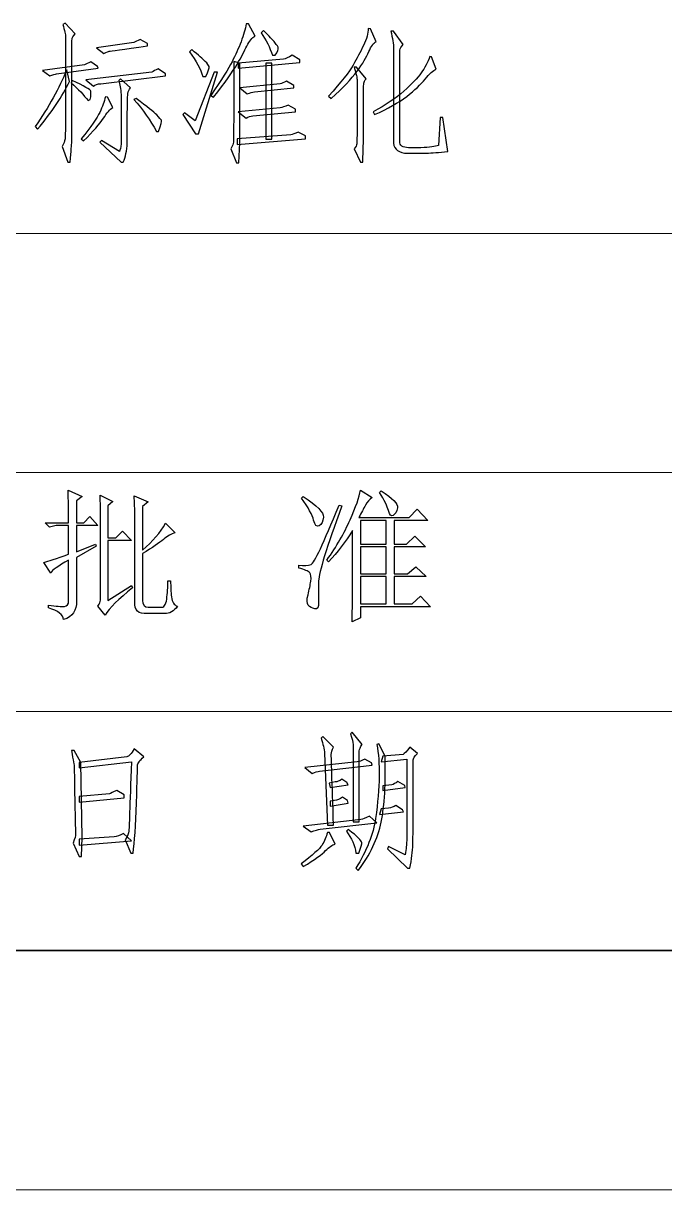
# Model space of a CAD drawing. Header units: millimetres. Extents: x -894 to 2281, y 379 to 1725.
# Drawn here: x -619.4 to -559.2, y 378.7 to 488.3 of the extents above; entities that cross this region are included whole.
import ezdxf

# ---------------------------------------------------------------- set-up
doc = ezdxf.new("R2010")
doc.units = ezdxf.units.MM
doc.layers.add('layer 1', color=7, linetype='Continuous')

msp = doc.modelspace()

# ---------------------------------------------------------------- linework, layer by layer
at = {"layer": 'layer 1', "color": 1}
for points, knots in [([(-615.482, 477.448), (-615.448, 477.695), (-615.43, 479.292), (-615.43, 482.239), (-615.43, 482.239), (-615.43, 485.189), (-615.43, 486.777), (-615.43, 487.004), (-615.43, 487.004), (-615.43, 487.233), (-615.518, 487.628), (-615.693, 488.19), (-615.693, 488.19), (-615.693, 488.19), (-615.482, 488.293), (-615.482, 488.293), (-615.482, 488.293), (-615.482, 488.293), (-614.534, 487.294), (-614.534, 487.294), (-614.534, 487.294), (-614.711, 487.118), (-614.808, 486.952), (-614.823, 486.793), (-614.823, 486.793), (-614.841, 486.635), (-614.85, 485.02), (-614.85, 481.949), (-614.85, 481.949), (-614.85, 478.879), (-614.85, 477.263), (-614.85, 477.106), (-614.85, 477.106), (-614.85, 476.949), (-614.902, 476.324), (-615.008, 475.237), (-615.008, 475.237), (-615.008, 475.237), (-615.219, 475.237), (-615.219, 475.237), (-615.219, 475.237), (-615.219, 475.237), (-615.744, 476.711), (-615.744, 476.711), (-615.744, 476.711), (-615.605, 476.958), (-615.518, 477.203), (-615.482, 477.448)], [0, 0, 0, 0, 0.0833333, 0.0833333, 0.0833333, 0.0833333, 0.1666667, 0.1666667, 0.1666667, 0.1666667, 0.25, 0.25, 0.25, 0.25, 0.3333333, 0.3333333, 0.3333333, 0.3333333, 0.4166667, 0.4166667, 0.4166667, 0.4166667, 0.5, 0.5, 0.5, 0.5, 0.5833333, 0.5833333, 0.5833333, 0.5833333, 0.6666667, 0.6666667, 0.6666667, 0.6666667, 0.75, 0.75, 0.75, 0.75, 0.8333333, 0.8333333, 0.8333333, 0.8333333, 0.9166667, 0.9166667, 0.9166667, 0.9166667, 1, 1, 1, 1]), ([(-598.398, 486.161), (-598.625, 485.687), (-598.932, 485.117), (-599.319, 484.45), (-599.319, 484.45), (-599.705, 483.785), (-600.442, 482.749), (-601.529, 481.345), (-601.529, 481.345), (-601.529, 481.345), (-601.794, 481.502), (-601.794, 481.502), (-601.794, 481.502), (-600.774, 483.012), (-600.11, 484.072), (-599.793, 484.688), (-599.793, 484.688), (-599.476, 485.301), (-599.195, 485.926), (-598.95, 486.557), (-598.95, 486.557), (-598.706, 487.188), (-598.546, 487.75), (-598.476, 488.242), (-598.476, 488.242), (-598.476, 488.242), (-598.265, 488.242), (-598.265, 488.242), (-598.265, 488.242), (-598.265, 488.242), (-597.634, 487.082), (-597.634, 487.082), (-597.634, 487.082), (-597.915, 486.943), (-598.169, 486.635), (-598.398, 486.161)], [0, 0, 0, 0, 0.1111111, 0.1111111, 0.1111111, 0.1111111, 0.2222222, 0.2222222, 0.2222222, 0.2222222, 0.3333333, 0.3333333, 0.3333333, 0.3333333, 0.4444444, 0.4444444, 0.4444444, 0.4444444, 0.5555556, 0.5555556, 0.5555556, 0.5555556, 0.6666667, 0.6666667, 0.6666667, 0.6666667, 0.7777778, 0.7777778, 0.7777778, 0.7777778, 0.8888889, 0.8888889, 0.8888889, 0.8888889, 1, 1, 1, 1]), ([(-586.946, 485.636), (-587.157, 485.126), (-587.525, 484.513), (-588.051, 483.791), (-588.051, 483.791), (-588.579, 483.073), (-589.385, 482.221), (-590.472, 481.24), (-590.472, 481.24), (-590.472, 481.24), (-590.738, 481.451), (-590.738, 481.451), (-590.738, 481.451), (-589.542, 482.783), (-588.772, 483.758), (-588.419, 484.371), (-588.419, 484.371), (-588.069, 484.987), (-587.745, 485.6), (-587.447, 486.215), (-587.447, 486.215), (-587.148, 486.829), (-587, 487.363), (-587, 487.819), (-587, 487.819), (-587, 487.819), (-586.788, 487.768), (-586.788, 487.768), (-586.788, 487.768), (-586.788, 487.768), (-586.26, 486.557), (-586.26, 486.557), (-586.26, 486.557), (-586.508, 486.451), (-586.734, 486.143), (-586.946, 485.636)], [0, 0, 0, 0, 0.1111111, 0.1111111, 0.1111111, 0.1111111, 0.2222222, 0.2222222, 0.2222222, 0.2222222, 0.3333333, 0.3333333, 0.3333333, 0.3333333, 0.4444444, 0.4444444, 0.4444444, 0.4444444, 0.5555556, 0.5555556, 0.5555556, 0.5555556, 0.6666667, 0.6666667, 0.6666667, 0.6666667, 0.7777778, 0.7777778, 0.7777778, 0.7777778, 0.8888889, 0.8888889, 0.8888889, 0.8888889, 1, 1, 1, 1]), ([(-607.743, 486.4), (-607.743, 486.4), (-607.743, 486.188), (-607.743, 486.188), (-607.743, 486.188), (-610.059, 485.838), (-611.252, 485.663), (-611.324, 485.663), (-611.324, 485.663), (-611.393, 485.663), (-611.568, 485.591), (-611.849, 485.452), (-611.849, 485.452), (-611.849, 485.452), (-612.534, 485.977), (-612.534, 485.977), (-612.534, 485.977), (-612.534, 485.977), (-609.005, 486.505), (-609.005, 486.505), (-609.005, 486.505), (-608.866, 486.575), (-608.673, 486.662), (-608.428, 486.768), (-608.428, 486.768), (-608.428, 486.768), (-607.743, 486.4), (-607.743, 486.4)], [0, 0, 0, 0, 0.1428571, 0.1428571, 0.1428571, 0.1428571, 0.2857143, 0.2857143, 0.2857143, 0.2857143, 0.4285714, 0.4285714, 0.4285714, 0.4285714, 0.5714286, 0.5714286, 0.5714286, 0.5714286, 0.7142857, 0.7142857, 0.7142857, 0.7142857, 0.8571429, 0.8571429, 0.8571429, 0.8571429, 1, 1, 1, 1]), ([(-595.765, 486.478), (-595.572, 486.249), (-595.466, 486.083), (-595.448, 485.977), (-595.448, 485.977), (-595.433, 485.872), (-595.527, 485.645), (-595.738, 485.292), (-595.738, 485.292), (-595.738, 485.292), (-596.001, 485.292), (-596.001, 485.292), (-596.001, 485.292), (-596.248, 486.031), (-596.598, 486.732), (-597.054, 487.399), (-597.054, 487.399), (-597.054, 487.399), (-596.843, 487.61), (-596.843, 487.61), (-596.843, 487.61), (-596.318, 487.082), (-595.958, 486.705), (-595.765, 486.478)], [0, 0, 0, 0, 0.1666667, 0.1666667, 0.1666667, 0.1666667, 0.3333333, 0.3333333, 0.3333333, 0.3333333, 0.5, 0.5, 0.5, 0.5, 0.6666667, 0.6666667, 0.6666667, 0.6666667, 0.8333333, 0.8333333, 0.8333333, 0.8333333, 1, 1, 1, 1]), ([(-580.418, 476.816), (-580.418, 476.816), (-580.26, 479.449), (-580.26, 479.449), (-580.26, 479.449), (-580.26, 479.449), (-579.995, 479.449), (-579.995, 479.449), (-579.995, 479.449), (-579.995, 479.449), (-579.521, 476.237), (-579.521, 476.237), (-579.521, 476.237), (-580.364, 476.167), (-581.031, 476.116), (-581.523, 476.08), (-581.523, 476.08), (-581.523, 476.08), (-583.313, 476.08), (-583.313, 476.08), (-583.313, 476.08), (-584.12, 476.116), (-584.56, 476.43), (-584.63, 477.028), (-584.63, 477.028), (-584.63, 477.028), (-584.63, 485.872), (-584.63, 485.872), (-584.63, 485.872), (-584.63, 486.364), (-584.717, 486.925), (-584.892, 487.556), (-584.892, 487.556), (-584.892, 487.556), (-584.63, 487.556), (-584.63, 487.556), (-584.63, 487.556), (-584.63, 487.556), (-583.733, 486.294), (-583.733, 486.294), (-583.733, 486.294), (-583.911, 486.119), (-584.007, 485.944), (-584.023, 485.766), (-584.023, 485.766), (-584.041, 485.591), (-584.05, 482.731), (-584.05, 477.185), (-584.05, 477.185), (-584.05, 476.798), (-583.769, 476.605), (-583.208, 476.605), (-583.208, 476.605), (-583.208, 476.605), (-582.048, 476.605), (-582.048, 476.605), (-582.048, 476.605), (-581.242, 476.641), (-580.698, 476.711), (-580.418, 476.816)], [0, 0, 0, 0, 0.0666667, 0.0666667, 0.0666667, 0.0666667, 0.1333333, 0.1333333, 0.1333333, 0.1333333, 0.2, 0.2, 0.2, 0.2, 0.2666667, 0.2666667, 0.2666667, 0.2666667, 0.3333333, 0.3333333, 0.3333333, 0.3333333, 0.4, 0.4, 0.4, 0.4, 0.4666667, 0.4666667, 0.4666667, 0.4666667, 0.5333333, 0.5333333, 0.5333333, 0.5333333, 0.6, 0.6, 0.6, 0.6, 0.6666667, 0.6666667, 0.6666667, 0.6666667, 0.7333333, 0.7333333, 0.7333333, 0.7333333, 0.8, 0.8, 0.8, 0.8, 0.8666667, 0.8666667, 0.8666667, 0.8666667, 0.9333333, 0.9333333, 0.9333333, 0.9333333, 1, 1, 1, 1]), ([(-602.531, 483.293), (-602.74, 483.994), (-603.162, 484.766), (-603.794, 485.609), (-603.794, 485.609), (-603.794, 485.609), (-603.582, 485.82), (-603.582, 485.82), (-603.582, 485.82), (-602.951, 485.292), (-602.531, 484.924), (-602.32, 484.715), (-602.32, 484.715), (-602.109, 484.504), (-601.985, 484.346), (-601.952, 484.241), (-601.952, 484.241), (-601.916, 484.135), (-602.021, 483.818), (-602.266, 483.293), (-602.266, 483.293), (-602.266, 483.293), (-602.531, 483.293), (-602.531, 483.293)], [0, 0, 0, 0, 0.1666667, 0.1666667, 0.1666667, 0.1666667, 0.3333333, 0.3333333, 0.3333333, 0.3333333, 0.5, 0.5, 0.5, 0.5, 0.6666667, 0.6666667, 0.6666667, 0.6666667, 0.8333333, 0.8333333, 0.8333333, 0.8333333, 1, 1, 1, 1]), ([(-616.272, 483.556), (-616.412, 483.52), (-616.623, 483.45), (-616.904, 483.344), (-616.904, 483.344), (-616.904, 483.344), (-617.589, 483.872), (-617.589, 483.872), (-617.589, 483.872), (-617.589, 483.872), (-613.64, 484.398), (-613.64, 484.398), (-613.64, 484.398), (-613.498, 484.468), (-613.307, 484.555), (-613.06, 484.661), (-613.06, 484.661), (-613.06, 484.661), (-612.429, 484.241), (-612.429, 484.241), (-612.429, 484.241), (-612.429, 484.241), (-612.375, 484.081), (-612.375, 484.081), (-612.375, 484.081), (-612.375, 484.081), (-616.272, 483.556), (-616.272, 483.556)], [0, 0, 0, 0, 0.1428571, 0.1428571, 0.1428571, 0.1428571, 0.2857143, 0.2857143, 0.2857143, 0.2857143, 0.4285714, 0.4285714, 0.4285714, 0.4285714, 0.5714286, 0.5714286, 0.5714286, 0.5714286, 0.7142857, 0.7142857, 0.7142857, 0.7142857, 0.8571429, 0.8571429, 0.8571429, 0.8571429, 1, 1, 1, 1]), ([(-599.636, 484.715), (-599.636, 484.715), (-599.056, 484.555), (-599.056, 484.555), (-599.056, 484.555), (-599.056, 484.555), (-599.056, 477.079), (-599.056, 477.079), (-599.056, 477.079), (-599.056, 477.079), (-599.162, 475.183), (-599.162, 475.183), (-599.162, 475.183), (-599.162, 475.183), (-599.37, 475.183), (-599.37, 475.183), (-599.37, 475.183), (-599.37, 475.183), (-599.898, 476.5), (-599.898, 476.5), (-599.898, 476.5), (-599.757, 476.78), (-599.678, 476.992), (-599.66, 477.133), (-599.66, 477.133), (-599.645, 477.272), (-599.636, 479.8), (-599.636, 484.715)], [0, 0, 0, 0, 0.1428571, 0.1428571, 0.1428571, 0.1428571, 0.2857143, 0.2857143, 0.2857143, 0.2857143, 0.4285714, 0.4285714, 0.4285714, 0.4285714, 0.5714286, 0.5714286, 0.5714286, 0.5714286, 0.7142857, 0.7142857, 0.7142857, 0.7142857, 0.8571429, 0.8571429, 0.8571429, 0.8571429, 1, 1, 1, 1]), ([(-599.213, 484.555), (-599.213, 484.555), (-594.95, 484.924), (-594.95, 484.924), (-594.95, 484.924), (-594.774, 484.96), (-594.509, 485.083), (-594.159, 485.292), (-594.159, 485.292), (-594.159, 485.292), (-593.422, 484.872), (-593.422, 484.872), (-593.422, 484.872), (-593.422, 484.872), (-593.422, 484.609), (-593.422, 484.609), (-593.422, 484.609), (-593.422, 484.609), (-599.213, 484.081), (-599.213, 484.081), (-599.213, 484.081), (-599.213, 484.081), (-599.213, 484.555), (-599.213, 484.555)], [0, 0, 0, 0, 0.1666667, 0.1666667, 0.1666667, 0.1666667, 0.3333333, 0.3333333, 0.3333333, 0.3333333, 0.5, 0.5, 0.5, 0.5, 0.6666667, 0.6666667, 0.6666667, 0.6666667, 0.8333333, 0.8333333, 0.8333333, 0.8333333, 1, 1, 1, 1]), ([(-596.634, 477.396), (-596.634, 477.396), (-596.634, 484.555), (-596.634, 484.555), (-596.634, 484.555), (-596.634, 484.555), (-596.055, 484.555), (-596.055, 484.555), (-596.055, 484.555), (-596.055, 484.555), (-596.055, 477.396), (-596.055, 477.396), (-596.055, 477.396), (-596.055, 477.396), (-596.634, 477.396), (-596.634, 477.396)], [0, 0, 0, 0, 0.25, 0.25, 0.25, 0.25, 0.5, 0.5, 0.5, 0.5, 0.75, 0.75, 0.75, 0.75, 1, 1, 1, 1]), ([(-583.392, 481.424), (-584.147, 480.844), (-585.155, 480.274), (-586.42, 479.712), (-586.42, 479.712), (-586.42, 479.712), (-586.526, 479.975), (-586.526, 479.975), (-586.526, 479.975), (-585.366, 480.608), (-584.409, 481.258), (-583.655, 481.922), (-583.655, 481.922), (-582.9, 482.59), (-582.356, 483.16), (-582.024, 483.634), (-582.024, 483.634), (-581.689, 484.108), (-581.417, 484.627), (-581.206, 485.189), (-581.206, 485.189), (-581.206, 485.189), (-581.049, 485.135), (-581.049, 485.135), (-581.049, 485.135), (-581.049, 485.135), (-580.629, 483.978), (-580.629, 483.978), (-580.629, 483.978), (-580.91, 483.872), (-581.251, 483.565), (-581.655, 483.055), (-581.655, 483.055), (-582.057, 482.547), (-582.637, 482.003), (-583.392, 481.424)], [0, 0, 0, 0, 0.1111111, 0.1111111, 0.1111111, 0.1111111, 0.2222222, 0.2222222, 0.2222222, 0.2222222, 0.3333333, 0.3333333, 0.3333333, 0.3333333, 0.4444444, 0.4444444, 0.4444444, 0.4444444, 0.5555556, 0.5555556, 0.5555556, 0.5555556, 0.6666667, 0.6666667, 0.6666667, 0.6666667, 0.7777778, 0.7777778, 0.7777778, 0.7777778, 0.8888889, 0.8888889, 0.8888889, 0.8888889, 1, 1, 1, 1]), ([(-618.063, 478.344), (-618.063, 478.344), (-618.272, 478.607), (-618.272, 478.607), (-618.272, 478.607), (-617.009, 480.431), (-616.025, 482.203), (-615.324, 483.924), (-615.324, 483.924), (-615.324, 483.924), (-615.062, 482.819), (-615.062, 482.819), (-615.062, 482.819), (-615.729, 481.451), (-616.728, 479.957), (-618.063, 478.344)], [0, 0, 0, 0, 0.25, 0.25, 0.25, 0.25, 0.5, 0.5, 0.5, 0.5, 0.75, 0.75, 0.75, 0.75, 1, 1, 1, 1]), ([(-607.32, 483.713), (-607.181, 483.785), (-606.988, 483.888), (-606.743, 484.03), (-606.743, 484.03), (-606.743, 484.03), (-606.058, 483.556), (-606.058, 483.556), (-606.058, 483.556), (-606.058, 483.556), (-606.058, 483.344), (-606.058, 483.344), (-606.058, 483.344), (-606.058, 483.344), (-612.112, 482.608), (-612.112, 482.608), (-612.112, 482.608), (-612.429, 482.608), (-612.656, 482.538), (-612.797, 482.396), (-612.797, 482.396), (-612.797, 482.396), (-613.534, 482.976), (-613.534, 482.976), (-613.534, 482.976), (-613.534, 482.976), (-607.32, 483.713), (-607.32, 483.713)], [0, 0, 0, 0, 0.1428571, 0.1428571, 0.1428571, 0.1428571, 0.2857143, 0.2857143, 0.2857143, 0.2857143, 0.4285714, 0.4285714, 0.4285714, 0.4285714, 0.5714286, 0.5714286, 0.5714286, 0.5714286, 0.7142857, 0.7142857, 0.7142857, 0.7142857, 0.8571429, 0.8571429, 0.8571429, 0.8571429, 1, 1, 1, 1]), ([(-603.268, 479.132), (-603.268, 479.132), (-601.478, 483.713), (-601.478, 483.713), (-601.478, 483.713), (-601.478, 483.713), (-601.161, 483.713), (-601.161, 483.713), (-601.161, 483.713), (-601.161, 483.713), (-602.951, 477.922), (-602.951, 477.922), (-602.951, 477.922), (-602.951, 477.922), (-603.214, 477.922), (-603.214, 477.922), (-603.214, 477.922), (-603.214, 477.922), (-604.425, 479.712), (-604.425, 479.712), (-604.425, 479.712), (-604.425, 479.712), (-604.268, 479.869), (-604.268, 479.869), (-604.268, 479.869), (-604.268, 479.869), (-603.268, 479.132), (-603.268, 479.132)], [0, 0, 0, 0, 0.1428571, 0.1428571, 0.1428571, 0.1428571, 0.2857143, 0.2857143, 0.2857143, 0.2857143, 0.4285714, 0.4285714, 0.4285714, 0.4285714, 0.5714286, 0.5714286, 0.5714286, 0.5714286, 0.7142857, 0.7142857, 0.7142857, 0.7142857, 0.8571429, 0.8571429, 0.8571429, 0.8571429, 1, 1, 1, 1]), ([(-587.42, 482.662), (-587.456, 482.52), (-587.465, 481.52), (-587.447, 479.66), (-587.447, 479.66), (-587.429, 477.8), (-587.456, 476.324), (-587.525, 475.237), (-587.525, 475.237), (-587.525, 475.237), (-587.736, 475.237), (-587.736, 475.237), (-587.736, 475.237), (-587.736, 475.237), (-588.316, 476.5), (-588.316, 476.5), (-588.316, 476.5), (-588.174, 476.677), (-588.096, 476.834), (-588.078, 476.974), (-588.078, 476.974), (-588.06, 477.115), (-588.051, 478.088), (-588.051, 479.896), (-588.051, 479.896), (-588.051, 481.705), (-588.051, 482.713), (-588.051, 482.924), (-588.051, 482.924), (-588.051, 483.136), (-588.138, 483.556), (-588.316, 484.187), (-588.316, 484.187), (-588.316, 484.187), (-588.105, 484.187), (-588.105, 484.187), (-588.105, 484.187), (-588.105, 484.187), (-587.208, 483.082), (-587.208, 483.082), (-587.208, 483.082), (-587.314, 482.942), (-587.384, 482.801), (-587.42, 482.662)], [0, 0, 0, 0, 0.0909091, 0.0909091, 0.0909091, 0.0909091, 0.1818182, 0.1818182, 0.1818182, 0.1818182, 0.2727273, 0.2727273, 0.2727273, 0.2727273, 0.3636364, 0.3636364, 0.3636364, 0.3636364, 0.4545455, 0.4545455, 0.4545455, 0.4545455, 0.5454545, 0.5454545, 0.5454545, 0.5454545, 0.6363636, 0.6363636, 0.6363636, 0.6363636, 0.7272727, 0.7272727, 0.7272727, 0.7272727, 0.8181818, 0.8181818, 0.8181818, 0.8181818, 0.9090909, 0.9090909, 0.9090909, 0.9090909, 1, 1, 1, 1]), ([(-613.114, 481.134), (-613.114, 481.134), (-613.323, 481.028), (-613.323, 481.028), (-613.323, 481.028), (-613.709, 481.554), (-614.237, 482.116), (-614.902, 482.713), (-614.902, 482.713), (-614.902, 482.713), (-614.799, 482.924), (-614.799, 482.924), (-614.799, 482.924), (-613.676, 482.396), (-613.096, 482.064), (-613.06, 481.922), (-613.06, 481.922), (-613.026, 481.783), (-613.042, 481.52), (-613.114, 481.134)], [0, 0, 0, 0, 0.2, 0.2, 0.2, 0.2, 0.4, 0.4, 0.4, 0.4, 0.6, 0.6, 0.6, 0.6, 0.8, 0.8, 0.8, 0.8, 1, 1, 1, 1]), ([(-610.427, 482.924), (-610.427, 482.924), (-610.27, 483.082), (-610.27, 483.082), (-610.27, 483.082), (-610.27, 483.082), (-609.322, 482.239), (-609.322, 482.239), (-609.322, 482.239), (-609.464, 482.064), (-609.551, 481.889), (-609.585, 481.714), (-609.585, 481.714), (-609.621, 481.538), (-609.639, 479.975), (-609.639, 477.028), (-609.639, 477.028), (-609.672, 476.324), (-609.796, 475.729), (-610.007, 475.237), (-610.007, 475.237), (-610.007, 475.237), (-610.218, 475.237), (-610.218, 475.237), (-610.218, 475.237), (-610.218, 475.237), (-612.218, 477.133), (-612.218, 477.133), (-612.218, 477.133), (-612.218, 477.133), (-612.06, 477.29), (-612.06, 477.29), (-612.06, 477.29), (-612.06, 477.29), (-610.376, 476.237), (-610.376, 476.237), (-610.376, 476.237), (-610.306, 476.378), (-610.252, 476.623), (-610.218, 476.974), (-610.218, 476.974), (-610.218, 476.974), (-610.218, 481.608), (-610.218, 481.608), (-610.218, 481.608), (-610.252, 482.134), (-610.322, 482.574), (-610.427, 482.924)], [0, 0, 0, 0, 0.0833333, 0.0833333, 0.0833333, 0.0833333, 0.1666667, 0.1666667, 0.1666667, 0.1666667, 0.25, 0.25, 0.25, 0.25, 0.3333333, 0.3333333, 0.3333333, 0.3333333, 0.4166667, 0.4166667, 0.4166667, 0.4166667, 0.5, 0.5, 0.5, 0.5, 0.5833333, 0.5833333, 0.5833333, 0.5833333, 0.6666667, 0.6666667, 0.6666667, 0.6666667, 0.75, 0.75, 0.75, 0.75, 0.8333333, 0.8333333, 0.8333333, 0.8333333, 0.9166667, 0.9166667, 0.9166667, 0.9166667, 1, 1, 1, 1]), ([(-594.684, 482.87), (-594.684, 482.87), (-594.002, 482.45), (-594.002, 482.45), (-594.002, 482.45), (-594.002, 482.45), (-594.002, 482.239), (-594.002, 482.239), (-594.002, 482.239), (-594.002, 482.239), (-597.686, 481.871), (-597.686, 481.871), (-597.686, 481.871), (-597.863, 481.835), (-598.09, 481.765), (-598.371, 481.66), (-598.371, 481.66), (-598.371, 481.66), (-599.056, 482.239), (-599.056, 482.239), (-599.056, 482.239), (-599.056, 482.239), (-595.264, 482.608), (-595.264, 482.608), (-595.264, 482.608), (-595.125, 482.644), (-594.932, 482.731), (-594.684, 482.87)], [0, 0, 0, 0, 0.1428571, 0.1428571, 0.1428571, 0.1428571, 0.2857143, 0.2857143, 0.2857143, 0.2857143, 0.4285714, 0.4285714, 0.4285714, 0.4285714, 0.5714286, 0.5714286, 0.5714286, 0.5714286, 0.7142857, 0.7142857, 0.7142857, 0.7142857, 0.8571429, 0.8571429, 0.8571429, 0.8571429, 1, 1, 1, 1]), ([(-613.745, 477.239), (-613.745, 477.239), (-613.956, 477.448), (-613.956, 477.448), (-613.956, 477.448), (-613.042, 478.571), (-612.465, 479.395), (-612.218, 479.923), (-612.218, 479.923), (-611.973, 480.449), (-611.798, 480.941), (-611.692, 481.397), (-611.692, 481.397), (-611.692, 481.397), (-611.481, 481.345), (-611.481, 481.345), (-611.481, 481.345), (-611.481, 481.345), (-611.007, 480.397), (-611.007, 480.397), (-611.007, 480.397), (-611.252, 480.222), (-611.541, 479.878), (-611.876, 479.371), (-611.876, 479.371), (-612.209, 478.861), (-612.833, 478.151), (-613.745, 477.239)], [0, 0, 0, 0, 0.1428571, 0.1428571, 0.1428571, 0.1428571, 0.2857143, 0.2857143, 0.2857143, 0.2857143, 0.4285714, 0.4285714, 0.4285714, 0.4285714, 0.5714286, 0.5714286, 0.5714286, 0.5714286, 0.7142857, 0.7142857, 0.7142857, 0.7142857, 0.8571429, 0.8571429, 0.8571429, 0.8571429, 1, 1, 1, 1]), ([(-606.873, 479.685), (-606.611, 479.422), (-606.462, 479.256), (-606.426, 479.186), (-606.426, 479.186), (-606.39, 479.114), (-606.478, 478.764), (-606.689, 478.133), (-606.689, 478.133), (-606.689, 478.133), (-606.9, 478.133), (-606.9, 478.133), (-606.9, 478.133), (-607.462, 479.186), (-608.163, 480.186), (-609.005, 481.134), (-609.005, 481.134), (-609.005, 481.134), (-608.796, 481.24), (-608.796, 481.24), (-608.796, 481.24), (-607.779, 480.467), (-607.136, 479.95), (-606.873, 479.685)], [0, 0, 0, 0, 0.1666667, 0.1666667, 0.1666667, 0.1666667, 0.3333333, 0.3333333, 0.3333333, 0.3333333, 0.5, 0.5, 0.5, 0.5, 0.6666667, 0.6666667, 0.6666667, 0.6666667, 0.8333333, 0.8333333, 0.8333333, 0.8333333, 1, 1, 1, 1]), ([(-598.476, 479.395), (-598.476, 479.395), (-599.213, 479.975), (-599.213, 479.975), (-599.213, 479.975), (-599.213, 479.975), (-595.264, 480.343), (-595.264, 480.343), (-595.264, 480.343), (-595.089, 480.379), (-594.844, 480.467), (-594.527, 480.608), (-594.527, 480.608), (-594.527, 480.608), (-593.842, 480.238), (-593.842, 480.238), (-593.842, 480.238), (-593.842, 480.238), (-593.842, 479.975), (-593.842, 479.975), (-593.842, 479.975), (-593.842, 479.975), (-597.845, 479.606), (-597.845, 479.606), (-597.845, 479.606), (-598.054, 479.573), (-598.265, 479.501), (-598.476, 479.395)], [0, 0, 0, 0, 0.1428571, 0.1428571, 0.1428571, 0.1428571, 0.2857143, 0.2857143, 0.2857143, 0.2857143, 0.4285714, 0.4285714, 0.4285714, 0.4285714, 0.5714286, 0.5714286, 0.5714286, 0.5714286, 0.7142857, 0.7142857, 0.7142857, 0.7142857, 0.8571429, 0.8571429, 0.8571429, 0.8571429, 1, 1, 1, 1]), ([(-593.579, 478.081), (-593.579, 478.081), (-592.896, 477.71), (-592.896, 477.71), (-592.896, 477.71), (-592.896, 477.71), (-592.896, 477.448), (-592.896, 477.448), (-592.896, 477.448), (-592.896, 477.448), (-599.319, 476.922), (-599.319, 476.922), (-599.319, 476.922), (-599.319, 476.922), (-599.319, 477.448), (-599.319, 477.448), (-599.319, 477.448), (-599.319, 477.448), (-594.264, 477.816), (-594.264, 477.816), (-594.264, 477.816), (-594.123, 477.852), (-593.896, 477.94), (-593.579, 478.081)], [0, 0, 0, 0, 0.1666667, 0.1666667, 0.1666667, 0.1666667, 0.3333333, 0.3333333, 0.3333333, 0.3333333, 0.5, 0.5, 0.5, 0.5, 0.6666667, 0.6666667, 0.6666667, 0.6666667, 0.8333333, 0.8333333, 0.8333333, 0.8333333, 1, 1, 1, 1]), ([(-617.461, 437.632), (-617.461, 437.632), (-616.83, 436.633), (-616.83, 436.633), (-616.83, 436.633), (-616.689, 436.913), (-616.127, 437.315), (-615.145, 437.843), (-615.145, 437.843), (-615.145, 437.843), (-615.145, 434.051), (-615.145, 434.051), (-615.145, 434.051), (-615.145, 433.701), (-615.276, 433.517), (-615.541, 433.499), (-615.541, 433.499), (-615.804, 433.481), (-616.302, 433.526), (-617.041, 433.631), (-617.041, 433.631), (-617.041, 433.631), (-617.041, 433.369), (-617.041, 433.369), (-617.041, 433.369), (-616.127, 433.088), (-615.653, 432.719), (-615.619, 432.261), (-615.619, 432.261), (-614.777, 432.542), (-614.373, 433.121), (-614.409, 434), (-614.409, 434), (-614.409, 434), (-614.409, 438.106), (-614.409, 438.106), (-614.409, 438.106), (-614.409, 438.106), (-612.564, 439.16), (-612.564, 439.16), (-612.564, 439.16), (-612.564, 439.16), (-612.618, 439.369), (-612.618, 439.369), (-612.618, 439.369), (-612.618, 439.369), (-614.409, 438.632), (-614.409, 438.632), (-614.409, 438.632), (-614.409, 438.632), (-614.409, 441.107), (-614.409, 441.107), (-614.409, 441.107), (-614.409, 441.107), (-612.407, 441.107), (-612.407, 441.107), (-612.407, 441.107), (-612.407, 441.107), (-613.144, 441.95), (-613.144, 441.95), (-613.144, 441.95), (-613.144, 441.95), (-613.723, 441.37), (-613.723, 441.37), (-613.723, 441.37), (-613.723, 441.37), (-614.409, 441.37), (-614.409, 441.37), (-614.409, 441.37), (-614.409, 441.37), (-614.409, 443.423), (-614.409, 443.423), (-614.409, 443.423), (-614.409, 443.423), (-613.881, 443.846), (-613.881, 443.846), (-613.881, 443.846), (-613.881, 443.846), (-615.197, 444.423), (-615.197, 444.423), (-615.197, 444.423), (-615.163, 443.547), (-615.145, 442.529), (-615.145, 441.37), (-615.145, 441.37), (-615.145, 441.37), (-617.356, 441.37), (-617.356, 441.37), (-617.356, 441.37), (-617.356, 441.37), (-616.936, 440.95), (-616.936, 440.95), (-616.936, 440.95), (-616.936, 440.95), (-616.302, 441.107), (-616.302, 441.107), (-616.302, 441.107), (-616.302, 441.107), (-615.145, 441.107), (-615.145, 441.107), (-615.145, 441.107), (-615.145, 441.107), (-615.145, 438.423), (-615.145, 438.423), (-615.145, 438.423), (-616.302, 438.001), (-617.075, 437.738), (-617.461, 437.632)], [0, 0, 0, 0, 0.037037, 0.037037, 0.037037, 0.037037, 0.0740741, 0.0740741, 0.0740741, 0.0740741, 0.1111111, 0.1111111, 0.1111111, 0.1111111, 0.1481481, 0.1481481, 0.1481481, 0.1481481, 0.1851852, 0.1851852, 0.1851852, 0.1851852, 0.2222222, 0.2222222, 0.2222222, 0.2222222, 0.2592593, 0.2592593, 0.2592593, 0.2592593, 0.2962963, 0.2962963, 0.2962963, 0.2962963, 0.3333333, 0.3333333, 0.3333333, 0.3333333, 0.3703704, 0.3703704, 0.3703704, 0.3703704, 0.4074074, 0.4074074, 0.4074074, 0.4074074, 0.4444444, 0.4444444, 0.4444444, 0.4444444, 0.4814815, 0.4814815, 0.4814815, 0.4814815, 0.5185185, 0.5185185, 0.5185185, 0.5185185, 0.5555556, 0.5555556, 0.5555556, 0.5555556, 0.5925926, 0.5925926, 0.5925926, 0.5925926, 0.6296296, 0.6296296, 0.6296296, 0.6296296, 0.6666667, 0.6666667, 0.6666667, 0.6666667, 0.7037037, 0.7037037, 0.7037037, 0.7037037, 0.7407407, 0.7407407, 0.7407407, 0.7407407, 0.7777778, 0.7777778, 0.7777778, 0.7777778, 0.8148148, 0.8148148, 0.8148148, 0.8148148, 0.8518519, 0.8518519, 0.8518519, 0.8518519, 0.8888889, 0.8888889, 0.8888889, 0.8888889, 0.9259259, 0.9259259, 0.9259259, 0.9259259, 0.962963, 0.962963, 0.962963, 0.962963, 1, 1, 1, 1]), ([(-612.407, 433.526), (-612.407, 433.526), (-611.722, 432.683), (-611.722, 432.683), (-611.722, 432.683), (-611.302, 433.351), (-610.441, 434.211), (-609.143, 435.262), (-609.143, 435.262), (-609.143, 435.262), (-609.249, 435.473), (-609.249, 435.473), (-609.249, 435.473), (-609.249, 435.473), (-611.459, 434.051), (-611.459, 434.051), (-611.459, 434.051), (-611.459, 434.051), (-611.459, 439.685), (-611.459, 439.685), (-611.459, 439.685), (-611.459, 439.685), (-609.249, 439.685), (-609.249, 439.685), (-609.249, 439.685), (-609.249, 439.685), (-610.091, 440.582), (-610.091, 440.582), (-610.091, 440.582), (-610.091, 440.582), (-610.722, 439.948), (-610.722, 439.948), (-610.722, 439.948), (-610.722, 439.948), (-611.459, 439.948), (-611.459, 439.948), (-611.459, 439.948), (-611.459, 439.948), (-611.459, 442.949), (-611.459, 442.949), (-611.459, 442.949), (-611.459, 442.949), (-610.985, 443.372), (-610.985, 443.372), (-610.985, 443.372), (-610.985, 443.372), (-612.196, 443.951), (-612.196, 443.951), (-612.196, 443.951), (-612.162, 443.284), (-612.144, 442.563), (-612.144, 441.793), (-612.144, 441.793), (-612.144, 441.793), (-612.144, 434.631), (-612.144, 434.631), (-612.144, 434.631), (-612.108, 434.105), (-612.196, 433.737), (-612.407, 433.526)], [0, 0, 0, 0, 0.0666667, 0.0666667, 0.0666667, 0.0666667, 0.1333333, 0.1333333, 0.1333333, 0.1333333, 0.2, 0.2, 0.2, 0.2, 0.2666667, 0.2666667, 0.2666667, 0.2666667, 0.3333333, 0.3333333, 0.3333333, 0.3333333, 0.4, 0.4, 0.4, 0.4, 0.4666667, 0.4666667, 0.4666667, 0.4666667, 0.5333333, 0.5333333, 0.5333333, 0.5333333, 0.6, 0.6, 0.6, 0.6, 0.6666667, 0.6666667, 0.6666667, 0.6666667, 0.7333333, 0.7333333, 0.7333333, 0.7333333, 0.8, 0.8, 0.8, 0.8, 0.8666667, 0.8666667, 0.8666667, 0.8666667, 0.9333333, 0.9333333, 0.9333333, 0.9333333, 1, 1, 1, 1]), ([(-608.932, 433.946), (-608.968, 433.139), (-608.581, 432.771), (-607.775, 432.841), (-607.775, 432.841), (-607.775, 432.841), (-606.142, 432.841), (-606.142, 432.841), (-606.142, 432.841), (-605.65, 432.807), (-605.248, 433.034), (-604.931, 433.526), (-604.931, 433.526), (-605.248, 433.631), (-605.432, 433.921), (-605.484, 434.395), (-605.484, 434.395), (-605.535, 434.869), (-605.562, 435.368), (-605.562, 435.896), (-605.562, 435.896), (-605.562, 435.896), (-605.825, 435.896), (-605.825, 435.896), (-605.825, 435.896), (-605.825, 435.298), (-605.861, 434.728), (-605.931, 434.184), (-605.931, 434.184), (-606, 433.64), (-606.193, 433.384), (-606.51, 433.42), (-606.51, 433.42), (-606.51, 433.42), (-607.669, 433.42), (-607.669, 433.42), (-607.669, 433.42), (-608.02, 433.456), (-608.195, 433.665), (-608.195, 434.051), (-608.195, 434.051), (-608.195, 434.051), (-608.195, 438.475), (-608.195, 438.475), (-608.195, 438.475), (-607.283, 439.036), (-606.634, 439.474), (-606.247, 439.791), (-606.247, 439.791), (-605.861, 440.108), (-605.493, 440.317), (-605.142, 440.422), (-605.142, 440.422), (-605.142, 440.422), (-606.036, 441.319), (-606.036, 441.319), (-606.036, 441.319), (-606.528, 440.44), (-607.247, 439.598), (-608.195, 438.791), (-608.195, 438.791), (-608.195, 438.791), (-608.195, 442.898), (-608.195, 442.898), (-608.195, 442.898), (-608.195, 442.898), (-607.669, 443.318), (-607.669, 443.318), (-607.669, 443.318), (-607.669, 443.318), (-608.986, 443.897), (-608.986, 443.897), (-608.986, 443.897), (-608.95, 443.266), (-608.932, 442.635), (-608.932, 442.001), (-608.932, 442.001), (-608.932, 442.001), (-608.932, 433.946), (-608.932, 433.946)], [0, 0, 0, 0, 0.05, 0.05, 0.05, 0.05, 0.1, 0.1, 0.1, 0.1, 0.15, 0.15, 0.15, 0.15, 0.2, 0.2, 0.2, 0.2, 0.25, 0.25, 0.25, 0.25, 0.3, 0.3, 0.3, 0.3, 0.35, 0.35, 0.35, 0.35, 0.4, 0.4, 0.4, 0.4, 0.45, 0.45, 0.45, 0.45, 0.5, 0.5, 0.5, 0.5, 0.55, 0.55, 0.55, 0.55, 0.6, 0.6, 0.6, 0.6, 0.65, 0.65, 0.65, 0.65, 0.7, 0.7, 0.7, 0.7, 0.75, 0.75, 0.75, 0.75, 0.8, 0.8, 0.8, 0.8, 0.85, 0.85, 0.85, 0.85, 0.9, 0.9, 0.9, 0.9, 0.95, 0.95, 0.95, 0.95, 1, 1, 1, 1]), ([(-588.526, 432.052), (-588.526, 432.052), (-587.736, 432.421), (-587.736, 432.421), (-587.736, 432.421), (-587.736, 432.421), (-587.736, 433.472), (-587.736, 433.472), (-587.736, 433.472), (-587.736, 433.472), (-581.156, 433.472), (-581.156, 433.472), (-581.156, 433.472), (-581.156, 433.472), (-582.104, 434.474), (-582.104, 434.474), (-582.104, 434.474), (-582.104, 434.474), (-582.892, 433.737), (-582.892, 433.737), (-582.892, 433.737), (-582.892, 433.737), (-584.577, 433.737), (-584.577, 433.737), (-584.577, 433.737), (-584.577, 433.737), (-584.577, 436.316), (-584.577, 436.316), (-584.577, 436.316), (-584.577, 436.316), (-581.576, 436.316), (-581.576, 436.316), (-581.576, 436.316), (-581.576, 436.316), (-582.524, 437.212), (-582.524, 437.212), (-582.524, 437.212), (-582.524, 437.212), (-583.315, 436.579), (-583.315, 436.579), (-583.315, 436.579), (-583.315, 436.579), (-584.577, 436.579), (-584.577, 436.579), (-584.577, 436.579), (-584.577, 436.579), (-584.577, 439.106), (-584.577, 439.106), (-584.577, 439.106), (-584.577, 439.106), (-581.63, 439.106), (-581.63, 439.106), (-581.63, 439.106), (-581.63, 439.106), (-582.63, 440.108), (-582.63, 440.108), (-582.63, 440.108), (-582.63, 440.108), (-583.42, 439.369), (-583.42, 439.369), (-583.42, 439.369), (-583.42, 439.369), (-584.577, 439.369), (-584.577, 439.369), (-584.577, 439.369), (-584.577, 439.369), (-584.577, 441.581), (-584.577, 441.581), (-584.577, 441.581), (-584.577, 441.581), (-581.419, 441.581), (-581.419, 441.581), (-581.419, 441.581), (-581.419, 441.581), (-582.418, 442.635), (-582.418, 442.635), (-582.418, 442.635), (-582.418, 442.635), (-583.155, 441.844), (-583.155, 441.844), (-583.155, 441.844), (-583.155, 441.844), (-587.895, 441.844), (-587.895, 441.844), (-587.895, 441.844), (-587.648, 442.3), (-587.439, 442.687), (-587.264, 443.003), (-587.264, 443.003), (-587.086, 443.318), (-586.878, 443.565), (-586.63, 443.74), (-586.63, 443.74), (-586.63, 443.74), (-587.736, 444.423), (-587.736, 444.423), (-587.736, 444.423), (-587.841, 443.792), (-588.167, 442.862), (-588.711, 441.633), (-588.711, 441.633), (-589.254, 440.404), (-589.982, 439.142), (-590.896, 437.843), (-590.896, 437.843), (-590.896, 437.843), (-590.737, 437.684), (-590.737, 437.684), (-590.737, 437.684), (-589.894, 438.598), (-589.14, 439.58), (-588.475, 440.633), (-588.475, 440.633), (-588.475, 440.633), (-588.475, 434.685), (-588.475, 434.685), (-588.475, 434.685), (-588.475, 434.332), (-588.49, 433.456), (-588.526, 432.052)], [0, 0, 0, 0, 0.0333333, 0.0333333, 0.0333333, 0.0333333, 0.0666667, 0.0666667, 0.0666667, 0.0666667, 0.1, 0.1, 0.1, 0.1, 0.1333333, 0.1333333, 0.1333333, 0.1333333, 0.1666667, 0.1666667, 0.1666667, 0.1666667, 0.2, 0.2, 0.2, 0.2, 0.2333333, 0.2333333, 0.2333333, 0.2333333, 0.2666667, 0.2666667, 0.2666667, 0.2666667, 0.3, 0.3, 0.3, 0.3, 0.3333333, 0.3333333, 0.3333333, 0.3333333, 0.3666667, 0.3666667, 0.3666667, 0.3666667, 0.4, 0.4, 0.4, 0.4, 0.4333333, 0.4333333, 0.4333333, 0.4333333, 0.4666667, 0.4666667, 0.4666667, 0.4666667, 0.5, 0.5, 0.5, 0.5, 0.5333333, 0.5333333, 0.5333333, 0.5333333, 0.5666667, 0.5666667, 0.5666667, 0.5666667, 0.6, 0.6, 0.6, 0.6, 0.6333333, 0.6333333, 0.6333333, 0.6333333, 0.6666667, 0.6666667, 0.6666667, 0.6666667, 0.7, 0.7, 0.7, 0.7, 0.7333333, 0.7333333, 0.7333333, 0.7333333, 0.7666667, 0.7666667, 0.7666667, 0.7666667, 0.8, 0.8, 0.8, 0.8, 0.8333333, 0.8333333, 0.8333333, 0.8333333, 0.8666667, 0.8666667, 0.8666667, 0.8666667, 0.9, 0.9, 0.9, 0.9, 0.9333333, 0.9333333, 0.9333333, 0.9333333, 0.9666667, 0.9666667, 0.9666667, 0.9666667, 1, 1, 1, 1]), ([(-585.948, 444.214), (-585.489, 443.477), (-585.208, 442.907), (-585.105, 442.502), (-585.105, 442.502), (-585, 442.098), (-584.849, 441.95), (-584.656, 442.055), (-584.656, 442.055), (-584.463, 442.161), (-584.332, 442.397), (-584.263, 442.765), (-584.263, 442.765), (-584.191, 443.134), (-584.701, 443.671), (-585.788, 444.371), (-585.788, 444.371), (-585.788, 444.371), (-585.948, 444.214), (-585.948, 444.214)], [0, 0, 0, 0, 0.2, 0.2, 0.2, 0.2, 0.4, 0.4, 0.4, 0.4, 0.6, 0.6, 0.6, 0.6, 0.8, 0.8, 0.8, 0.8, 1, 1, 1, 1]), ([(-593.529, 437.369), (-593.529, 437.369), (-593.529, 437.107), (-593.529, 437.107), (-593.529, 437.107), (-592.968, 436.965), (-592.624, 436.817), (-592.503, 436.657), (-592.503, 436.657), (-592.379, 436.5), (-592.343, 436.237), (-592.397, 435.869), (-592.397, 435.869), (-592.449, 435.5), (-592.536, 435.078), (-592.66, 434.604), (-592.66, 434.604), (-592.783, 434.13), (-592.774, 433.807), (-592.633, 433.631), (-592.633, 433.631), (-592.494, 433.456), (-592.291, 433.333), (-592.029, 433.263), (-592.029, 433.263), (-591.763, 433.191), (-591.642, 433.411), (-591.66, 433.921), (-591.66, 433.921), (-591.676, 434.429), (-591.676, 435.087), (-591.66, 435.896), (-591.66, 435.896), (-591.642, 436.702), (-590.914, 439.054), (-589.474, 442.949), (-589.474, 442.949), (-589.474, 442.949), (-589.737, 443.003), (-589.737, 443.003), (-589.737, 443.003), (-591.211, 439.423), (-592.089, 437.572), (-592.37, 437.448), (-592.37, 437.448), (-592.651, 437.324), (-593.037, 437.3), (-593.529, 437.369)], [0, 0, 0, 0, 0.0833333, 0.0833333, 0.0833333, 0.0833333, 0.1666667, 0.1666667, 0.1666667, 0.1666667, 0.25, 0.25, 0.25, 0.25, 0.3333333, 0.3333333, 0.3333333, 0.3333333, 0.4166667, 0.4166667, 0.4166667, 0.4166667, 0.5, 0.5, 0.5, 0.5, 0.5833333, 0.5833333, 0.5833333, 0.5833333, 0.6666667, 0.6666667, 0.6666667, 0.6666667, 0.75, 0.75, 0.75, 0.75, 0.8333333, 0.8333333, 0.8333333, 0.8333333, 0.9166667, 0.9166667, 0.9166667, 0.9166667, 1, 1, 1, 1]), ([(-593.107, 443.846), (-593.107, 443.846), (-593.264, 443.686), (-593.264, 443.686), (-593.264, 443.686), (-592.633, 442.774), (-592.255, 442.08), (-592.134, 441.608), (-592.134, 441.608), (-592.011, 441.134), (-591.835, 440.957), (-591.606, 441.08), (-591.606, 441.08), (-591.379, 441.204), (-591.247, 441.476), (-591.211, 441.896), (-591.211, 441.896), (-591.177, 442.318), (-591.808, 442.967), (-593.107, 443.846)], [0, 0, 0, 0, 0.2, 0.2, 0.2, 0.2, 0.4, 0.4, 0.4, 0.4, 0.6, 0.6, 0.6, 0.6, 0.8, 0.8, 0.8, 0.8, 1, 1, 1, 1]), ([(-585.314, 441.581), (-585.314, 441.581), (-585.314, 439.369), (-585.314, 439.369), (-585.314, 439.369), (-585.314, 439.369), (-587.736, 439.369), (-587.736, 439.369), (-587.736, 439.369), (-587.736, 439.369), (-587.736, 441.581), (-587.736, 441.581), (-587.736, 441.581), (-587.736, 441.581), (-585.314, 441.581), (-585.314, 441.581)], [0, 0, 0, 0, 0.25, 0.25, 0.25, 0.25, 0.5, 0.5, 0.5, 0.5, 0.75, 0.75, 0.75, 0.75, 1, 1, 1, 1]), ([(-587.736, 439.106), (-587.736, 439.106), (-585.314, 439.106), (-585.314, 439.106), (-585.314, 439.106), (-585.314, 439.106), (-585.314, 436.579), (-585.314, 436.579), (-585.314, 436.579), (-585.314, 436.579), (-587.736, 436.579), (-587.736, 436.579), (-587.736, 436.579), (-587.736, 436.579), (-587.736, 439.106), (-587.736, 439.106)], [0, 0, 0, 0, 0.25, 0.25, 0.25, 0.25, 0.5, 0.5, 0.5, 0.5, 0.75, 0.75, 0.75, 0.75, 1, 1, 1, 1]), ([(-587.736, 436.316), (-587.736, 436.316), (-585.314, 436.316), (-585.314, 436.316), (-585.314, 436.316), (-585.314, 436.316), (-585.314, 433.737), (-585.314, 433.737), (-585.314, 433.737), (-585.314, 433.737), (-587.736, 433.737), (-587.736, 433.737), (-587.736, 433.737), (-587.736, 433.737), (-587.736, 436.316), (-587.736, 436.316)], [0, 0, 0, 0, 0.25, 0.25, 0.25, 0.25, 0.5, 0.5, 0.5, 0.5, 0.75, 0.75, 0.75, 0.75, 1, 1, 1, 1]), ([(-590.263, 420.273), (-590.404, 420.026), (-590.474, 419.799), (-590.474, 419.588), (-590.474, 419.588), (-590.474, 419.377), (-590.404, 417.166), (-590.263, 412.954), (-590.263, 412.954), (-590.263, 412.954), (-590.842, 412.954), (-590.842, 412.954), (-590.842, 412.954), (-590.842, 412.954), (-591.105, 419.693), (-591.105, 419.693), (-591.105, 419.693), (-591.141, 420.113), (-591.247, 420.587), (-591.422, 421.115), (-591.422, 421.115), (-591.422, 421.115), (-591.265, 421.273), (-591.265, 421.273), (-591.265, 421.273), (-591.265, 421.273), (-590.263, 420.273), (-590.263, 420.273)], [0, 0, 0, 0, 0.1428571, 0.1428571, 0.1428571, 0.1428571, 0.2857143, 0.2857143, 0.2857143, 0.2857143, 0.4285714, 0.4285714, 0.4285714, 0.4285714, 0.5714286, 0.5714286, 0.5714286, 0.5714286, 0.7142857, 0.7142857, 0.7142857, 0.7142857, 0.8571429, 0.8571429, 0.8571429, 0.8571429, 1, 1, 1, 1]), ([(-588.421, 413.269), (-588.421, 413.269), (-588.421, 420.536), (-588.421, 420.536), (-588.421, 420.536), (-588.421, 420.747), (-588.508, 421.079), (-588.684, 421.535), (-588.684, 421.535), (-588.684, 421.535), (-588.526, 421.693), (-588.526, 421.693), (-588.526, 421.693), (-588.526, 421.693), (-587.578, 420.536), (-587.578, 420.536), (-587.578, 420.536), (-587.754, 420.289), (-587.841, 420.089), (-587.841, 419.929), (-587.841, 419.929), (-587.841, 419.772), (-587.841, 417.553), (-587.841, 413.269), (-587.841, 413.269), (-587.841, 413.269), (-588.421, 413.269), (-588.421, 413.269)], [0, 0, 0, 0, 0.1428571, 0.1428571, 0.1428571, 0.1428571, 0.2857143, 0.2857143, 0.2857143, 0.2857143, 0.4285714, 0.4285714, 0.4285714, 0.4285714, 0.5714286, 0.5714286, 0.5714286, 0.5714286, 0.7142857, 0.7142857, 0.7142857, 0.7142857, 0.8571429, 0.8571429, 0.8571429, 0.8571429, 1, 1, 1, 1]), ([(-613.986, 418.851), (-613.986, 418.851), (-613.881, 411.795), (-613.881, 411.795), (-613.881, 411.795), (-613.881, 411.795), (-613.935, 410.005), (-613.935, 410.005), (-613.935, 410.005), (-613.935, 410.005), (-614.143, 410.005), (-614.143, 410.005), (-614.143, 410.005), (-614.143, 410.005), (-614.723, 411.269), (-614.723, 411.269), (-614.723, 411.269), (-614.548, 411.689), (-614.469, 411.961), (-614.487, 412.085), (-614.487, 412.085), (-614.505, 412.208), (-614.53, 413.278), (-614.566, 415.297), (-614.566, 415.297), (-614.602, 417.314), (-614.617, 418.368), (-614.617, 418.456), (-614.617, 418.456), (-614.617, 418.543), (-614.705, 419.044), (-614.883, 419.956), (-614.883, 419.956), (-614.883, 419.956), (-614.617, 419.956), (-614.617, 419.956), (-614.617, 419.956), (-614.617, 419.956), (-613.986, 418.851), (-613.986, 418.851)], [0, 0, 0, 0, 0.1, 0.1, 0.1, 0.1, 0.2, 0.2, 0.2, 0.2, 0.3, 0.3, 0.3, 0.3, 0.4, 0.4, 0.4, 0.4, 0.5, 0.5, 0.5, 0.5, 0.6, 0.6, 0.6, 0.6, 0.7, 0.7, 0.7, 0.7, 0.8, 0.8, 0.8, 0.8, 0.9, 0.9, 0.9, 0.9, 1, 1, 1, 1]), ([(-609.669, 419.377), (-609.493, 419.413), (-609.267, 419.657), (-608.986, 420.113), (-608.986, 420.113), (-608.986, 420.113), (-608.089, 419.377), (-608.089, 419.377), (-608.089, 419.377), (-608.476, 419.026), (-608.669, 418.745), (-608.669, 418.534), (-608.669, 418.534), (-608.669, 418.323), (-608.705, 417.157), (-608.775, 415.034), (-608.775, 415.034), (-608.844, 412.909), (-608.95, 411.339), (-609.089, 410.321), (-609.089, 410.321), (-609.089, 410.321), (-609.3, 410.321), (-609.3, 410.321), (-609.3, 410.321), (-609.3, 410.321), (-609.828, 411.584), (-609.828, 411.584), (-609.828, 411.584), (-609.617, 411.937), (-609.502, 412.199), (-609.484, 412.375), (-609.484, 412.375), (-609.466, 412.55), (-609.388, 414.727), (-609.249, 418.903), (-609.249, 418.903), (-609.249, 418.903), (-614.143, 418.323), (-614.143, 418.323), (-614.143, 418.323), (-614.143, 418.323), (-614.143, 418.851), (-614.143, 418.851), (-614.143, 418.851), (-614.143, 418.851), (-609.669, 419.377), (-609.669, 419.377)], [0, 0, 0, 0, 0.0833333, 0.0833333, 0.0833333, 0.0833333, 0.1666667, 0.1666667, 0.1666667, 0.1666667, 0.25, 0.25, 0.25, 0.25, 0.3333333, 0.3333333, 0.3333333, 0.3333333, 0.4166667, 0.4166667, 0.4166667, 0.4166667, 0.5, 0.5, 0.5, 0.5, 0.5833333, 0.5833333, 0.5833333, 0.5833333, 0.6666667, 0.6666667, 0.6666667, 0.6666667, 0.75, 0.75, 0.75, 0.75, 0.8333333, 0.8333333, 0.8333333, 0.8333333, 0.9166667, 0.9166667, 0.9166667, 0.9166667, 1, 1, 1, 1]), ([(-586.316, 413.585), (-586.105, 415.059), (-585.99, 416.375), (-585.972, 417.535), (-585.972, 417.535), (-585.957, 418.691), (-586.035, 419.693), (-586.21, 420.536), (-586.21, 420.536), (-586.21, 420.536), (-585.999, 420.587), (-585.999, 420.587), (-585.999, 420.587), (-585.999, 420.587), (-585.42, 419.431), (-585.42, 419.431), (-585.42, 419.431), (-585.35, 416.867), (-585.474, 414.805), (-585.788, 413.244), (-585.788, 413.244), (-586.105, 411.68), (-586.824, 410.164), (-587.947, 408.688), (-587.947, 408.688), (-587.947, 408.688), (-588.158, 408.899), (-588.158, 408.899), (-588.158, 408.899), (-587.14, 410.548), (-586.525, 412.112), (-586.316, 413.585)], [0, 0, 0, 0, 0.125, 0.125, 0.125, 0.125, 0.25, 0.25, 0.25, 0.25, 0.375, 0.375, 0.375, 0.375, 0.5, 0.5, 0.5, 0.5, 0.625, 0.625, 0.625, 0.625, 0.75, 0.75, 0.75, 0.75, 0.875, 0.875, 0.875, 0.875, 1, 1, 1, 1]), ([(-585.208, 410.741), (-585.208, 410.741), (-585.105, 410.953), (-585.105, 410.953), (-585.105, 410.953), (-585.105, 410.953), (-583.524, 410.164), (-583.524, 410.164), (-583.524, 410.164), (-583.454, 410.726), (-583.411, 411.164), (-583.393, 411.481), (-583.393, 411.481), (-583.375, 411.795), (-583.366, 414.358), (-583.366, 419.165), (-583.366, 419.165), (-583.366, 419.165), (-585.788, 418.903), (-585.788, 418.903), (-585.788, 418.903), (-585.788, 418.903), (-585.631, 419.431), (-585.631, 419.431), (-585.631, 419.431), (-585.631, 419.431), (-583.735, 419.588), (-583.735, 419.588), (-583.735, 419.588), (-583.596, 419.657), (-583.384, 419.887), (-583.104, 420.273), (-583.104, 420.273), (-583.104, 420.273), (-582.367, 419.693), (-582.367, 419.693), (-582.367, 419.693), (-582.648, 419.413), (-582.787, 419.21), (-582.787, 419.087), (-582.787, 419.087), (-582.787, 418.966), (-582.787, 417.77), (-582.787, 415.506), (-582.787, 415.506), (-582.787, 413.244), (-582.796, 411.786), (-582.814, 411.137), (-582.814, 411.137), (-582.832, 410.488), (-582.928, 409.742), (-583.104, 408.899), (-583.104, 408.899), (-583.104, 408.899), (-583.315, 408.899), (-583.315, 408.899), (-583.315, 408.899), (-583.315, 408.899), (-585.208, 410.741), (-585.208, 410.741)], [0, 0, 0, 0, 0.0666667, 0.0666667, 0.0666667, 0.0666667, 0.1333333, 0.1333333, 0.1333333, 0.1333333, 0.2, 0.2, 0.2, 0.2, 0.2666667, 0.2666667, 0.2666667, 0.2666667, 0.3333333, 0.3333333, 0.3333333, 0.3333333, 0.4, 0.4, 0.4, 0.4, 0.4666667, 0.4666667, 0.4666667, 0.4666667, 0.5333333, 0.5333333, 0.5333333, 0.5333333, 0.6, 0.6, 0.6, 0.6, 0.6666667, 0.6666667, 0.6666667, 0.6666667, 0.7333333, 0.7333333, 0.7333333, 0.7333333, 0.8, 0.8, 0.8, 0.8, 0.8666667, 0.8666667, 0.8666667, 0.8666667, 0.9333333, 0.9333333, 0.9333333, 0.9333333, 1, 1, 1, 1]), ([(-591.579, 418.009), (-591.757, 418.009), (-591.984, 417.939), (-592.264, 417.797), (-592.264, 417.797), (-592.264, 417.797), (-592.95, 418.377), (-592.95, 418.377), (-592.95, 418.377), (-592.95, 418.377), (-588.052, 418.903), (-588.052, 418.903), (-588.052, 418.903), (-587.877, 418.903), (-587.632, 418.99), (-587.316, 419.165), (-587.316, 419.165), (-587.316, 419.165), (-586.684, 418.797), (-586.684, 418.797), (-586.684, 418.797), (-586.684, 418.797), (-586.63, 418.588), (-586.63, 418.588), (-586.63, 418.588), (-586.63, 418.588), (-591.579, 418.009), (-591.579, 418.009)], [0, 0, 0, 0, 0.1428571, 0.1428571, 0.1428571, 0.1428571, 0.2857143, 0.2857143, 0.2857143, 0.2857143, 0.4285714, 0.4285714, 0.4285714, 0.4285714, 0.5714286, 0.5714286, 0.5714286, 0.5714286, 0.7142857, 0.7142857, 0.7142857, 0.7142857, 0.8571429, 0.8571429, 0.8571429, 0.8571429, 1, 1, 1, 1]), ([(-589.474, 417.272), (-589.474, 417.272), (-589, 416.955), (-589, 416.955), (-589, 416.955), (-589, 416.955), (-588.895, 416.744), (-588.895, 416.744), (-588.895, 416.744), (-588.895, 416.744), (-590.58, 416.481), (-590.58, 416.481), (-590.58, 416.481), (-590.58, 416.481), (-590.685, 416.903), (-590.685, 416.903), (-590.685, 416.903), (-590.685, 416.903), (-590.106, 417.007), (-590.106, 417.007), (-590.106, 417.007), (-589.93, 417.007), (-589.719, 417.097), (-589.474, 417.272)], [0, 0, 0, 0, 0.1666667, 0.1666667, 0.1666667, 0.1666667, 0.3333333, 0.3333333, 0.3333333, 0.3333333, 0.5, 0.5, 0.5, 0.5, 0.6666667, 0.6666667, 0.6666667, 0.6666667, 0.8333333, 0.8333333, 0.8333333, 0.8333333, 1, 1, 1, 1]), ([(-583.578, 416.692), (-583.578, 416.692), (-583.524, 416.481), (-583.524, 416.481), (-583.524, 416.481), (-583.524, 416.481), (-585.631, 416.218), (-585.631, 416.218), (-585.631, 416.218), (-585.631, 416.218), (-585.631, 416.638), (-585.631, 416.638), (-585.631, 416.638), (-585.631, 416.638), (-584.788, 416.744), (-584.788, 416.744), (-584.788, 416.744), (-584.647, 416.78), (-584.456, 416.885), (-584.209, 417.061), (-584.209, 417.061), (-584.209, 417.061), (-583.578, 416.692), (-583.578, 416.692)], [0, 0, 0, 0, 0.1666667, 0.1666667, 0.1666667, 0.1666667, 0.3333333, 0.3333333, 0.3333333, 0.3333333, 0.5, 0.5, 0.5, 0.5, 0.6666667, 0.6666667, 0.6666667, 0.6666667, 0.8333333, 0.8333333, 0.8333333, 0.8333333, 1, 1, 1, 1]), ([(-610.617, 416.218), (-610.617, 416.218), (-609.931, 415.796), (-609.931, 415.796), (-609.931, 415.796), (-609.931, 415.796), (-609.931, 415.533), (-609.931, 415.533), (-609.931, 415.533), (-609.931, 415.533), (-614.143, 415.113), (-614.143, 415.113), (-614.143, 415.113), (-614.143, 415.113), (-614.143, 415.639), (-614.143, 415.639), (-614.143, 415.639), (-614.143, 415.639), (-611.302, 415.901), (-611.302, 415.901), (-611.302, 415.901), (-611.196, 415.937), (-610.967, 416.043), (-610.617, 416.218)], [0, 0, 0, 0, 0.1666667, 0.1666667, 0.1666667, 0.1666667, 0.3333333, 0.3333333, 0.3333333, 0.3333333, 0.5, 0.5, 0.5, 0.5, 0.6666667, 0.6666667, 0.6666667, 0.6666667, 0.8333333, 0.8333333, 0.8333333, 0.8333333, 1, 1, 1, 1]), ([(-588.895, 415.007), (-588.895, 415.007), (-590.58, 414.745), (-590.58, 414.745), (-590.58, 414.745), (-590.58, 414.745), (-590.58, 415.219), (-590.58, 415.219), (-590.58, 415.219), (-590.58, 415.219), (-590.16, 415.27), (-590.16, 415.27), (-590.16, 415.27), (-589.912, 415.306), (-589.668, 415.412), (-589.42, 415.587), (-589.42, 415.587), (-589.42, 415.587), (-588.949, 415.27), (-588.949, 415.27), (-588.949, 415.27), (-588.949, 415.27), (-588.895, 415.007), (-588.895, 415.007)], [0, 0, 0, 0, 0.1666667, 0.1666667, 0.1666667, 0.1666667, 0.3333333, 0.3333333, 0.3333333, 0.3333333, 0.5, 0.5, 0.5, 0.5, 0.6666667, 0.6666667, 0.6666667, 0.6666667, 0.8333333, 0.8333333, 0.8333333, 0.8333333, 1, 1, 1, 1]), ([(-584.42, 414.796), (-584.42, 414.796), (-583.789, 414.376), (-583.789, 414.376), (-583.789, 414.376), (-583.789, 414.376), (-583.683, 414.217), (-583.683, 414.217), (-583.683, 414.217), (-583.683, 414.217), (-585.948, 413.954), (-585.948, 413.954), (-585.948, 413.954), (-585.948, 413.954), (-585.788, 414.479), (-585.788, 414.479), (-585.788, 414.479), (-585.788, 414.479), (-585.105, 414.533), (-585.105, 414.533), (-585.105, 414.533), (-584.858, 414.569), (-584.631, 414.657), (-584.42, 414.796)], [0, 0, 0, 0, 0.1666667, 0.1666667, 0.1666667, 0.1666667, 0.3333333, 0.3333333, 0.3333333, 0.3333333, 0.5, 0.5, 0.5, 0.5, 0.6666667, 0.6666667, 0.6666667, 0.6666667, 0.8333333, 0.8333333, 0.8333333, 0.8333333, 1, 1, 1, 1]), ([(-591.528, 412.586), (-591.703, 412.55), (-591.984, 412.462), (-592.37, 412.323), (-592.37, 412.323), (-592.37, 412.323), (-593.107, 412.849), (-593.107, 412.849), (-593.107, 412.849), (-593.107, 412.849), (-587.684, 413.48), (-587.684, 413.48), (-587.684, 413.48), (-587.545, 413.516), (-587.28, 413.621), (-586.893, 413.797), (-586.893, 413.797), (-586.893, 413.797), (-586.21, 413.165), (-586.21, 413.165), (-586.21, 413.165), (-586.21, 413.165), (-591.528, 412.586), (-591.528, 412.586)], [0, 0, 0, 0, 0.1666667, 0.1666667, 0.1666667, 0.1666667, 0.3333333, 0.3333333, 0.3333333, 0.3333333, 0.5, 0.5, 0.5, 0.5, 0.6666667, 0.6666667, 0.6666667, 0.6666667, 0.8333333, 0.8333333, 0.8333333, 0.8333333, 1, 1, 1, 1]), ([(-614.143, 411.638), (-614.143, 411.638), (-610.879, 411.849), (-610.879, 411.849), (-610.879, 411.849), (-610.635, 411.883), (-610.336, 411.988), (-609.985, 412.163), (-609.985, 412.163), (-609.985, 412.163), (-609.249, 411.481), (-609.249, 411.481), (-609.249, 411.481), (-609.249, 411.481), (-614.143, 411.058), (-614.143, 411.058), (-614.143, 411.058), (-614.143, 411.058), (-614.143, 411.638), (-614.143, 411.638)], [0, 0, 0, 0, 0.2, 0.2, 0.2, 0.2, 0.4, 0.4, 0.4, 0.4, 0.6, 0.6, 0.6, 0.6, 0.8, 0.8, 0.8, 0.8, 1, 1, 1, 1]), ([(-593.107, 409.057), (-593.107, 409.057), (-593.318, 409.322), (-593.318, 409.322), (-593.318, 409.322), (-592.228, 410.128), (-591.573, 410.717), (-591.343, 411.085), (-591.343, 411.085), (-591.114, 411.454), (-590.948, 411.849), (-590.842, 412.269), (-590.842, 412.269), (-590.842, 412.269), (-590.634, 412.269), (-590.634, 412.269), (-590.634, 412.269), (-590.634, 412.269), (-590.106, 411.164), (-590.106, 411.164), (-590.106, 411.164), (-590.386, 411.094), (-590.685, 410.892), (-591.002, 410.557), (-591.002, 410.557), (-591.316, 410.225), (-592.02, 409.724), (-593.107, 409.057)], [0, 0, 0, 0, 0.1428571, 0.1428571, 0.1428571, 0.1428571, 0.2857143, 0.2857143, 0.2857143, 0.2857143, 0.4285714, 0.4285714, 0.4285714, 0.4285714, 0.5714286, 0.5714286, 0.5714286, 0.5714286, 0.7142857, 0.7142857, 0.7142857, 0.7142857, 0.8571429, 0.8571429, 0.8571429, 0.8571429, 1, 1, 1, 1]), ([(-588.158, 410.321), (-588.264, 411.058), (-588.562, 411.743), (-589.052, 412.375), (-589.052, 412.375), (-589.052, 412.375), (-588.895, 412.532), (-588.895, 412.532), (-588.895, 412.532), (-588.439, 412.217), (-588.113, 411.952), (-587.922, 411.743), (-587.922, 411.743), (-587.729, 411.532), (-587.623, 411.384), (-587.605, 411.294), (-587.605, 411.294), (-587.587, 411.206), (-587.684, 410.883), (-587.895, 410.321), (-587.895, 410.321), (-587.895, 410.321), (-588.158, 410.321), (-588.158, 410.321)], [0, 0, 0, 0, 0.1666667, 0.1666667, 0.1666667, 0.1666667, 0.3333333, 0.3333333, 0.3333333, 0.3333333, 0.5, 0.5, 0.5, 0.5, 0.6666667, 0.6666667, 0.6666667, 0.6666667, 0.8333333, 0.8333333, 0.8333333, 0.8333333, 1, 1, 1, 1])]:
    msp.add_open_spline(points, degree=3, knots=knots, dxfattribs=at)
at = {"layer": 'layer 1', "color": 1, "lineweight": 9}
for points in [[(-484.589, 468.556), (-484.589, 468.556), (-773.752, 468.556), (-773.752, 468.556)], [(-484.589, 446.092), (-484.589, 446.092), (-773.752, 446.092), (-773.752, 446.092)], [(-195.427, 423.628), (-195.427, 423.628), (-773.752, 423.628), (-773.752, 423.628)], [(-894.236, 378.7), (-894.236, 378.7), (117.832, 378.7), (117.832, 378.7)]]:
    msp.add_open_spline(points, degree=3, dxfattribs=at)
at = {"layer": 'layer 1', "lineweight": 9}
msp.add_open_spline([(-773.752, 401.164), (-773.752, 401.164), (93.735, 401.164), (93.735, 401.164)], degree=3, dxfattribs=at)
at = {"layer": 'layer 1', "lineweight": 35}
msp.add_open_spline([(-773.752, 401.164), (-773.752, 401.164), (93.735, 401.164), (93.735, 401.164)], degree=3, dxfattribs=at)

doc.saveas('drawing.dxf')
